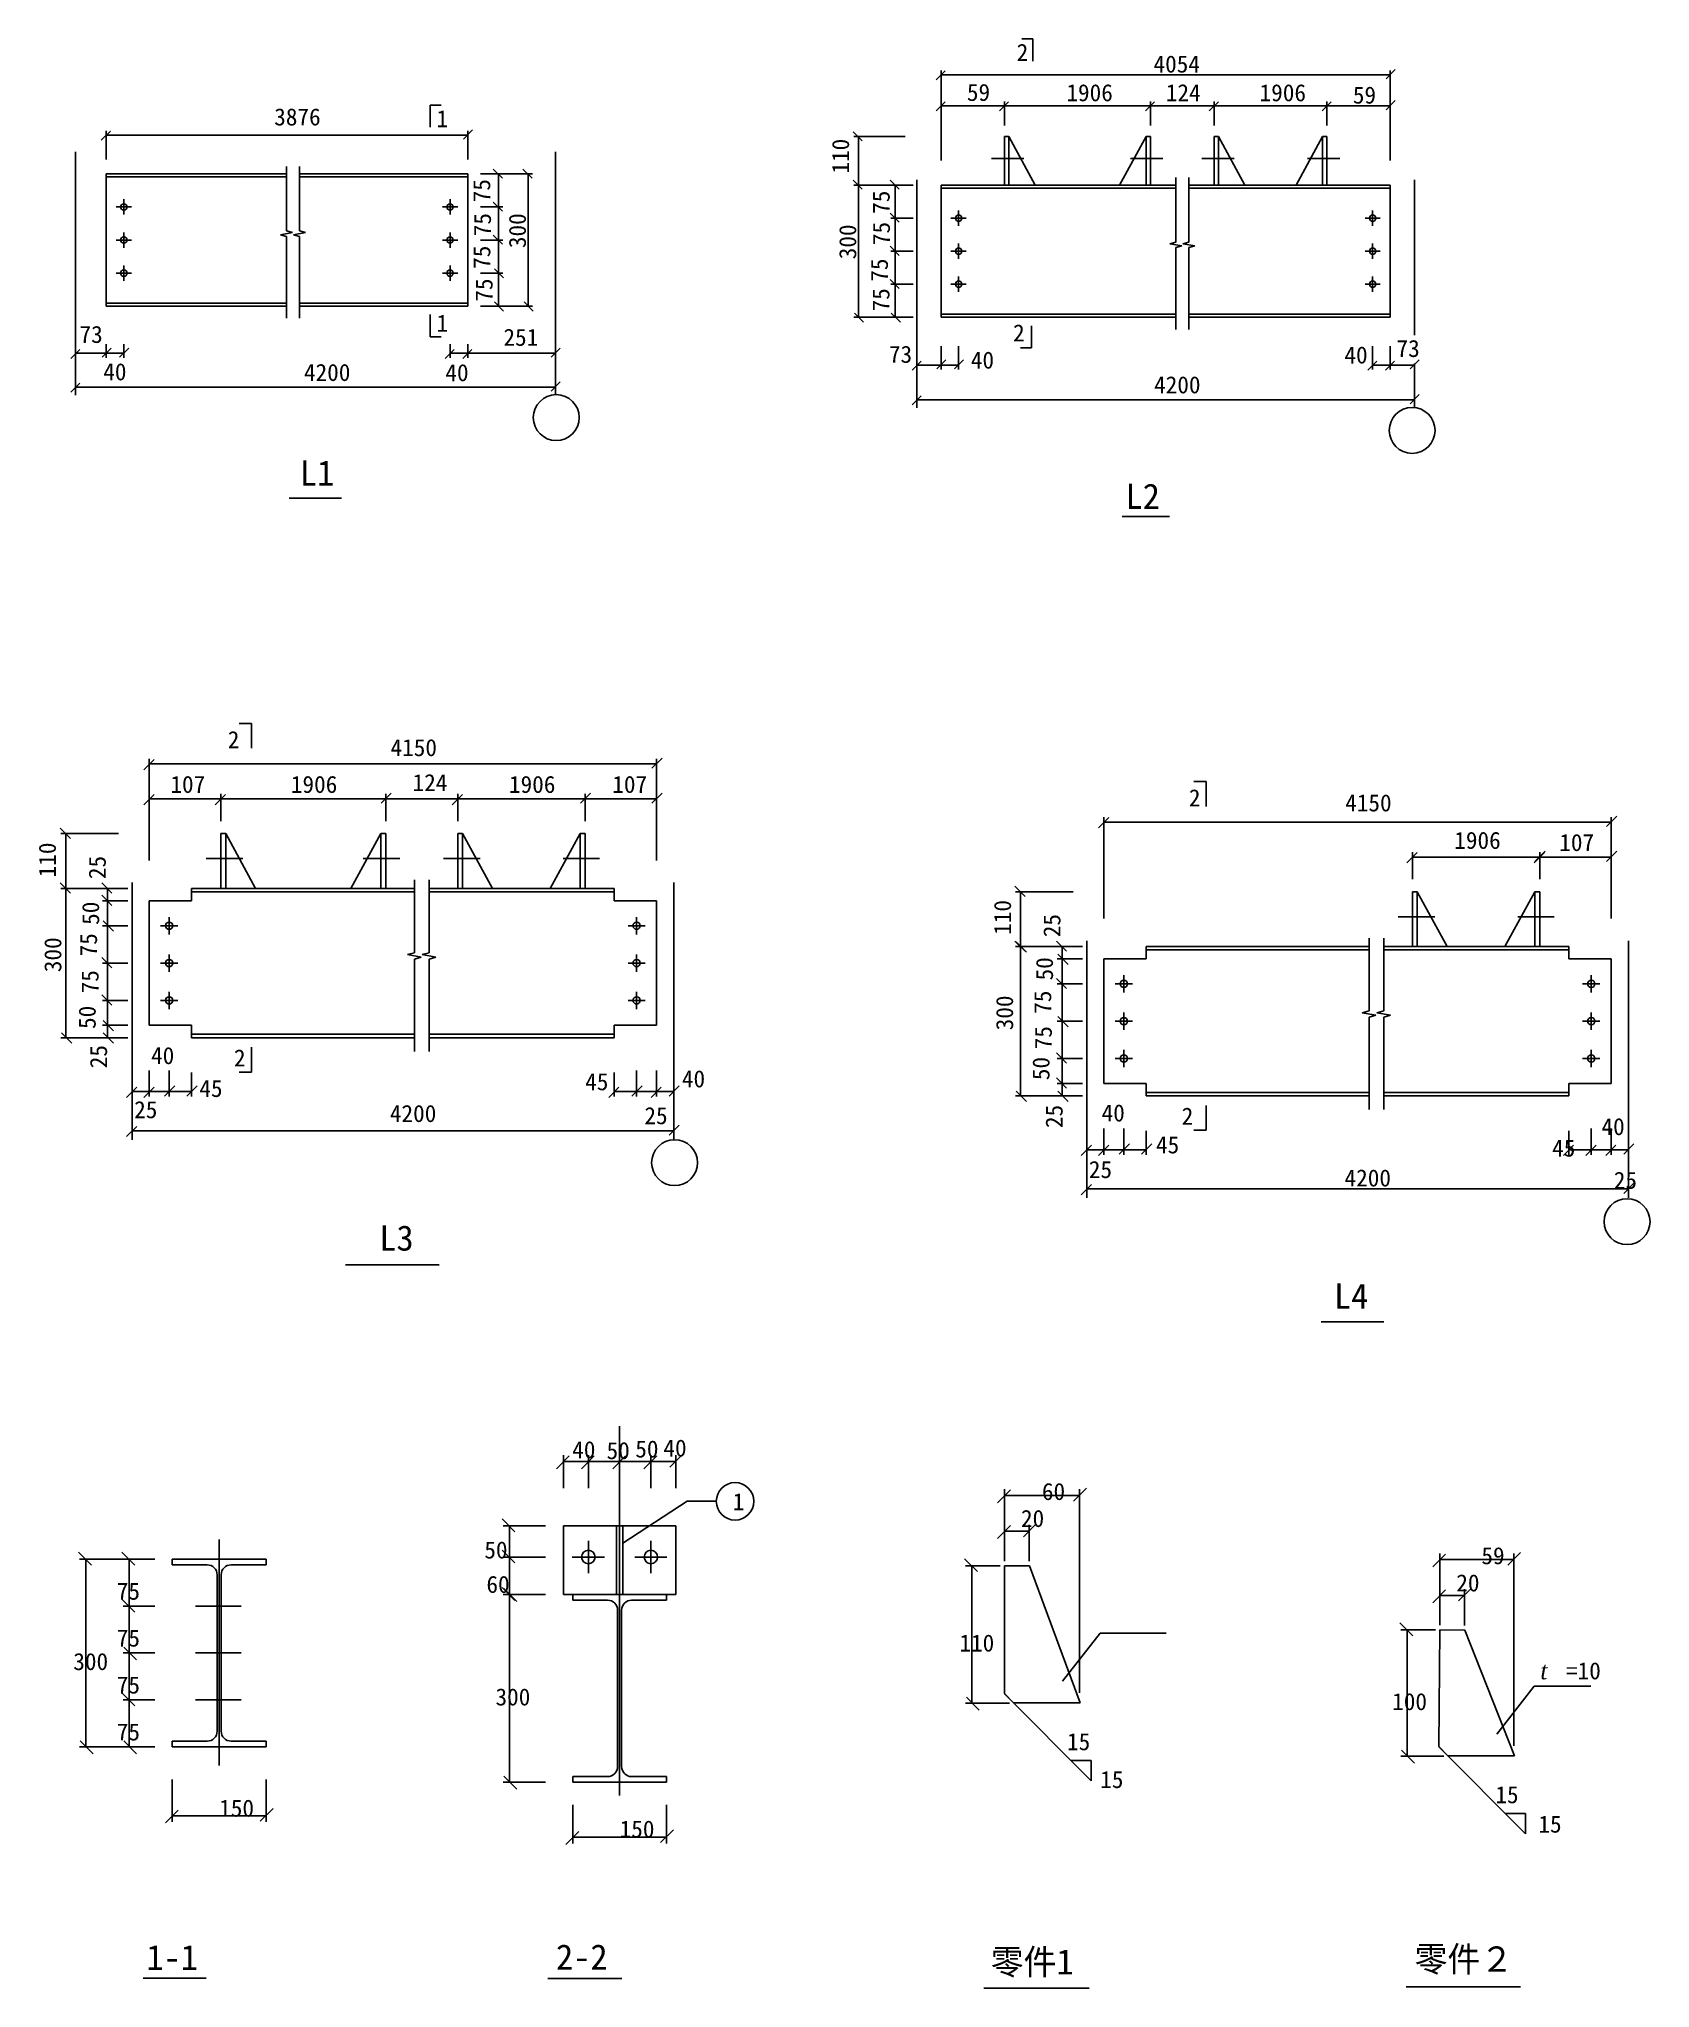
# Model space of a CAD drawing. Header units: metres. Extents: x 984 to 6079, y 416 to 6580.
import ezdxf

# ---------------------------------------------------------------- set-up
doc = ezdxf.new("R2010")
doc.units = ezdxf.units.M
for name, color, linetype in [('A-2', 2, 'Continuous'), ('PUB_DIM', 3, 'Continuous'), ('中心线', 20, 'Continuous'), ('加强板', 3, 'Continuous'), ('尺寸', 42, 'Continuous'), ('引线', 9, 'Continuous'), ('文字', 3, 'Continuous'), ('标题', 4, 'Continuous'), ('砼柱', 3, 'Continuous'), ('螺栓', 11, 'Continuous'), ('钢柱', 4, 'Continuous')]:
    doc.layers.add(name, color=color, linetype=linetype)

# ---------------------------------------------------------------- blocks, each defined once
blk = doc.blocks.new('_ARCHTICK')
at = {"color": 0, "linetype": 'ByBlock'}
blk.add_lwpolyline([(-0.95, -0.89), (1.11, 1.17)], dxfattribs=at)

msp = doc.modelspace()

# ---------------------------------------------------------------- linework, layer by layer
for centre in [(2619.91, 5382.29), (5327.08, 5341.83), (2994.15, 3026.15), (6006.84, 2839.69)]:
    msp.add_circle(centre, 72.6)
at = {"layer": 'A-2'}
for p, q in [((3971.83, 416.37), (4305.04, 416.37)), ((5308.27, 420), (5669.97, 420))]:
    msp.add_line(p, q, dxfattribs=at)
at = {"layer": '中心线'}
for p, q in [((1099.71, 5453.5), (1099.71, 6222.84)), ((2617.12, 5453.5), (2617.12, 6222.84)), ((3760.82, 5413.43), (3760.82, 6133.85)), ((5333.97, 5643.44), (5333.97, 6133.85)), ((5333.97, 5413.43), (5333.97, 5552.96)), ((1278.25, 3098.5), (1278.25, 3911.92)), ((2991.55, 3098.5), (2991.55, 3911.92)), ((4297.79, 2914.63), (4297.79, 3728.06)), ((6011.09, 2914.63), (6011.09, 3728.06)), ((2820.33, 2192.51), (2820.33, 1024.99)), ((1553.73, 1834.2), (1553.73, 1120.52))]:
    msp.add_line(p, q, dxfattribs=at)
at = {"layer": '加强板'}
for p, q in [((4037.33, 1751.91), (4116.42, 1751.12)), ((4037.33, 1347.77), (4037.33, 1751.91)), ((4116.42, 1751.12), (4276.77, 1317.86)), ((5410.98, 1180.15), (5414.2, 1548.84)), ((5414.2, 1548.84), (5493.29, 1548.05)), ((5493.29, 1548.05), (5650.42, 1150.25)), ((4066.35, 1317.86), (4037.33, 1347.77)), ((4276.77, 1317.86), (4066.35, 1317.86)), ((4276.77, 1317.86), (4276.77, 1317.86)), ((5440, 1150.25), (5410.98, 1180.15)), ((5650.42, 1150.25), (5440, 1150.25)), ((5650.42, 1150.25), (5650.42, 1150.25))]:
    msp.add_line(p, q, dxfattribs=at)
at = {"layer": '尺寸'}
for p, q in [((3836.92, 6195.72), (3836.92, 6480.3)), ((5257.87, 6195.72), (5257.87, 6480.3)), ((5257.87, 6466.37), (3836.92, 6466.37)), ((3836.92, 6305.97), (3836.92, 6382.16)), ((4037.17, 6368.23), (3836.92, 6368.23)), ((4037.17, 6305.97), (4037.17, 6382.16)), ((4037.17, 6305.97), (4037.17, 6382.16)), ((4499.23, 6368.23), (4037.17, 6368.23)), ((4499.23, 6305.97), (4499.23, 6382.16)), ((4499.23, 6305.97), (4499.23, 6382.16)), ((4499.23, 6368.23), (4700.79, 6368.23)), ((4700.79, 6305.97), (4700.79, 6382.16)), ((4700.79, 6305.97), (4700.79, 6382.16)), ((4700.79, 6368.23), (5057.62, 6368.23)), ((5057.62, 6305.97), (5057.62, 6382.16)), ((5057.62, 6305.97), (5057.62, 6382.16)), ((5057.62, 6368.23), (5257.87, 6368.23)), ((5257.87, 6305.97), (5257.87, 6382.16)), ((1196.36, 6197.99), (1196.36, 6289.55)), ((2339.7, 6197.99), (2339.7, 6289.55)), ((1196.36, 6275.62), (2339.7, 6275.62)), ((3723.18, 6270.86), (3561.62, 6270.86)), ((3575.56, 6117.57), (3575.56, 6270.86)), ((2380.17, 6152.82), (2451.05, 6152.82)), ((2380.17, 6152.82), (2544.79, 6152.82)), ((2437.12, 6152.82), (2437.12, 6048.3)), ((2530.86, 6152.82), (2530.86, 5734.76)), ((3748.98, 6117.57), (3561.62, 6117.57)), ((3748.98, 6117.57), (3561.62, 6117.57)), ((3575.56, 6117.57), (3575.56, 5699.51)), ((3748.98, 6117.57), (3678.1, 6117.57)), ((3692.04, 6117.57), (3692.04, 6013.05)), ((2380.17, 6048.3), (2451.05, 6048.3)), ((2380.17, 6048.3), (2451.05, 6048.3)), ((2437.12, 6048.3), (2437.12, 5943.79)), ((3748.98, 6013.05), (3678.1, 6013.05)), ((3748.98, 6013.05), (3678.1, 6013.05)), ((3692.04, 6013.05), (3692.04, 5908.54)), ((2380.17, 5943.79), (2451.05, 5943.79)), ((2380.17, 5943.79), (2451.05, 5943.79)), ((2437.12, 5839.27), (2437.12, 5943.79)), ((3748.98, 5908.54), (3678.1, 5908.54)), ((3748.98, 5908.54), (3678.1, 5908.54)), ((3692.04, 5804.02), (3692.04, 5908.54)), ((2380.17, 5839.27), (2451.05, 5839.27)), ((2380.17, 5839.27), (2451.05, 5839.27)), ((2437.12, 5734.76), (2437.12, 5839.27)), ((3748.98, 5804.02), (3678.1, 5804.02)), ((3748.98, 5804.02), (3678.1, 5804.02)), ((3692.04, 5699.51), (3692.04, 5804.02)), ((1099.71, 5764.47), (1099.71, 5464.77)), ((2380.17, 5734.76), (2451.05, 5734.76)), ((2380.17, 5734.76), (2544.79, 5734.76)), ((2617.12, 5764.47), (2617.12, 5464.77)), ((3748.98, 5699.51), (3561.62, 5699.51)), ((3748.98, 5699.51), (3678.1, 5699.51)), ((3760.82, 5675.48), (3760.82, 5424.7)), ((1099.71, 5614.2), (1099.71, 5571.66)), ((1196.36, 5614.2), (1196.36, 5571.66)), ((1196.36, 5614.2), (1196.36, 5571.66)), ((1252.1, 5614.2), (1252.1, 5571.66)), ((2283.96, 5614.2), (2283.96, 5571.66)), ((2339.7, 5614.2), (2339.7, 5571.66)), ((2339.7, 5614.2), (2339.7, 5571.66)), ((2617.12, 5614.2), (2617.12, 5571.66)), ((1196.36, 5585.6), (1099.71, 5585.6)), ((1196.36, 5585.6), (1252.1, 5585.6)), ((2339.7, 5585.6), (2283.96, 5585.6)), ((2339.7, 5585.6), (2617.12, 5585.6)), ((3760.82, 5608.03), (3760.82, 5534.59)), ((3836.92, 5548.53), (3760.82, 5548.53)), ((3836.92, 5608.03), (3836.92, 5534.59)), ((3836.92, 5608.03), (3836.92, 5534.59)), ((3892.66, 5548.53), (3836.92, 5548.53)), ((3892.66, 5608.03), (3892.66, 5534.59)), ((5202.13, 5608.03), (5202.13, 5534.59)), ((5202.13, 5548.53), (5257.87, 5548.53)), ((5257.87, 5608.03), (5257.87, 5534.59)), ((5257.87, 5608.03), (5257.87, 5534.59)), ((5257.87, 5548.53), (5333.97, 5548.53)), ((1099.71, 5478.71), (2617.12, 5478.71)), ((5333.97, 5438.63), (3760.82, 5438.63)), ((1332.71, 3981.78), (1332.71, 4303.1)), ((2937.1, 4287.37), (1332.71, 4287.37)), ((2937.1, 3981.78), (2937.1, 4303.1)), ((1332.71, 4106.27), (1332.71, 4192.3)), ((1558.82, 4106.27), (1558.82, 4192.3)), ((1558.82, 4106.27), (1558.82, 4192.3)), ((2080.52, 4106.27), (2080.52, 4192.3)), ((2080.52, 4106.27), (2080.52, 4192.3)), ((2308.1, 4106.27), (2308.1, 4192.3)), ((2308.1, 4106.27), (2308.1, 4192.3)), ((2710.99, 4106.27), (2710.99, 4192.3)), ((2710.99, 4106.27), (2710.99, 4192.3)), ((2937.1, 4106.27), (2937.1, 4192.3)), ((1558.82, 4176.56), (1332.71, 4176.56)), ((2080.52, 4176.56), (1558.82, 4176.56)), ((2080.52, 4176.56), (2308.1, 4176.56)), ((2308.1, 4176.56), (2710.99, 4176.56)), ((2710.99, 4176.56), (2937.1, 4176.56)), ((4352.24, 3797.92), (4352.24, 4119.24)), ((5956.63, 4103.5), (4352.24, 4103.5)), ((5956.63, 3797.92), (5956.63, 4119.24)), ((1235.75, 4066.62), (1053.34, 4066.62)), ((1069.08, 3893.54), (1069.08, 4066.62)), ((5327.64, 3922.4), (5327.64, 4008.43)), ((5730.53, 3922.4), (5730.53, 4008.43)), ((5730.53, 3922.4), (5730.53, 4008.43)), ((5956.63, 3922.4), (5956.63, 4008.43)), ((5327.64, 3992.7), (5730.53, 3992.7)), ((5730.53, 3992.7), (5956.63, 3992.7)), ((1264.89, 3893.54), (1053.34, 3893.54)), ((1264.89, 3893.54), (1053.34, 3893.54)), ((1069.08, 3893.54), (1069.08, 3421.51)), ((1264.89, 3893.54), (1184.85, 3893.54)), ((1200.59, 3854.21), (1200.59, 3893.54)), ((1264.89, 3854.21), (1184.85, 3854.21)), ((1264.89, 3854.21), (1184.85, 3854.21)), ((1200.59, 3854.21), (1200.59, 3775.53)), ((4255.29, 3882.76), (4072.88, 3882.76)), ((4088.61, 3709.68), (4088.61, 3882.76)), ((1264.89, 3775.53), (1184.85, 3775.53)), ((1264.89, 3775.53), (1184.85, 3775.53)), ((1200.59, 3775.53), (1200.59, 3657.53)), ((4284.42, 3709.68), (4072.88, 3709.68)), ((4284.42, 3709.68), (4072.88, 3709.68)), ((4088.61, 3709.68), (4088.61, 3237.65)), ((4284.42, 3709.68), (4204.39, 3709.68)), ((4220.12, 3670.34), (4220.12, 3709.68)), ((1264.89, 3657.53), (1184.85, 3657.53)), ((1264.89, 3657.53), (1184.85, 3657.53)), ((1200.59, 3539.52), (1200.59, 3657.53)), ((4284.42, 3670.34), (4204.39, 3670.34)), ((4284.42, 3670.34), (4204.39, 3670.34)), ((4220.12, 3670.34), (4220.12, 3591.67)), ((4284.42, 3591.67), (4204.39, 3591.67)), ((4284.42, 3591.67), (4204.39, 3591.67)), ((4220.12, 3591.67), (4220.12, 3473.66)), ((1264.89, 3539.52), (1184.85, 3539.52)), ((1264.89, 3539.52), (1184.85, 3539.52)), ((1200.59, 3460.85), (1200.59, 3539.52)), ((1264.89, 3460.85), (1184.85, 3460.85)), ((1264.89, 3460.85), (1184.85, 3460.85)), ((1200.59, 3460.85), (1200.59, 3421.51)), ((4284.42, 3473.66), (4204.39, 3473.66)), ((4284.42, 3473.66), (4204.39, 3473.66)), ((4220.12, 3355.65), (4220.12, 3473.66)), ((1264.89, 3421.51), (1053.34, 3421.51)), ((1264.89, 3421.51), (1184.85, 3421.51)), ((1278.25, 3394.38), (1278.25, 3111.23)), ((2991.55, 3394.38), (2991.55, 3111.23)), ((4284.42, 3355.65), (4204.39, 3355.65)), ((4284.42, 3355.65), (4204.39, 3355.65)), ((4220.12, 3276.98), (4220.12, 3355.65)), ((1278.25, 3318.22), (1278.25, 3235.31)), ((1332.71, 3318.22), (1332.71, 3235.31)), ((1332.71, 3318.22), (1332.71, 3235.31)), ((1395.64, 3318.22), (1395.64, 3235.31)), ((1395.64, 3318.22), (1395.64, 3235.31)), ((1466.45, 3310.99), (1466.45, 3235.31)), ((2803.36, 3310.99), (2803.36, 3235.31)), ((2874.16, 3318.22), (2874.16, 3235.31)), ((2874.16, 3318.22), (2874.16, 3235.31)), ((2937.1, 3318.22), (2937.1, 3235.31)), ((2937.1, 3318.22), (2937.1, 3235.31)), ((2991.55, 3318.22), (2991.55, 3235.31)), ((4284.42, 3276.98), (4204.39, 3276.98)), ((4284.42, 3276.98), (4204.39, 3276.98)), ((4220.12, 3276.98), (4220.12, 3237.65)), ((1332.71, 3251.04), (1278.25, 3251.04)), ((1395.64, 3251.04), (1332.71, 3251.04)), ((1395.64, 3251.04), (1466.45, 3251.04)), ((2874.16, 3251.04), (2803.36, 3251.04)), ((2874.16, 3251.04), (2937.1, 3251.04)), ((2937.1, 3251.04), (2991.55, 3251.04)), ((4284.42, 3237.65), (4072.88, 3237.65)), ((4284.42, 3237.65), (4204.39, 3237.65)), ((4297.79, 3210.52), (4297.79, 2927.36)), ((6011.09, 3210.52), (6011.09, 2927.36)), ((2991.55, 3126.96), (1278.25, 3126.96)), ((4297.79, 3134.36), (4297.79, 3051.44)), ((4352.24, 3134.36), (4352.24, 3051.44)), ((4352.24, 3134.36), (4352.24, 3051.44)), ((4415.18, 3134.36), (4415.18, 3051.44)), ((4485.98, 3127.13), (4485.98, 3051.44)), ((5822.89, 3127.13), (5822.89, 3051.44)), ((5893.7, 3134.36), (5893.7, 3051.44)), ((5893.7, 3134.36), (5893.7, 3051.44)), ((5956.63, 3134.36), (5956.63, 3051.44)), ((5956.63, 3134.36), (5956.63, 3051.44)), ((6011.09, 3134.36), (6011.09, 3051.44)), ((4352.24, 3067.18), (4297.79, 3067.18)), ((4415.18, 3067.18), (4352.24, 3067.18)), ((4415.18, 3067.18), (4485.98, 3067.18)), ((5893.7, 3067.18), (5822.89, 3067.18)), ((5893.7, 3067.18), (5956.63, 3067.18)), ((5956.63, 3067.18), (6011.09, 3067.18)), ((6011.09, 2943.1), (4297.79, 2943.1)), ((2642.34, 1996.69), (2642.34, 2101.18)), ((2721.45, 1996.69), (2721.45, 2101.18)), ((2721.45, 1996.69), (2721.45, 2101.18)), ((2820.33, 1996.69), (2820.33, 2101.18)), ((2820.33, 1996.69), (2820.33, 2101.18)), ((2919.21, 1996.69), (2919.21, 2101.18)), ((2919.21, 1996.69), (2919.21, 2101.18)), ((2998.31, 1996.69), (2998.31, 2101.18)), ((2721.45, 2081.4), (2642.34, 2081.4)), ((2820.33, 2081.4), (2721.45, 2081.4)), ((2820.33, 2081.4), (2919.21, 2081.4)), ((2919.21, 2081.4), (2998.31, 2081.4)), ((4037.33, 1766.62), (4037.33, 1993.75)), ((4037.33, 1973.98), (4274.64, 1973.98)), ((4274.64, 1349.39), (4274.64, 1993.75)), ((2585.66, 1878.06), (2452, 1878.06)), ((2471.78, 1779.18), (2471.78, 1878.06)), ((4037.33, 1766.62), (4037.33, 1880.89)), ((4037.33, 1861.11), (4116.06, 1861.11)), ((4116.06, 1765.83), (4116.06, 1880.89)), ((5414.2, 1563.55), (5414.2, 1790.69)), ((5648.29, 1181.77), (5648.29, 1790.69)), ((1326.97, 1772.4), (1112.05, 1772.4)), ((1131.83, 1772.4), (1131.83, 1179.11)), ((1350.18, 1772.4), (1249.59, 1772.4)), ((1269.37, 1772.4), (1269.37, 1624.08)), ((2585.66, 1779.18), (2452, 1779.18)), ((2585.66, 1779.18), (2452, 1779.18)), ((2471.78, 1660.52), (2471.78, 1779.18)), ((4024.11, 1751.91), (3914.83, 1751.91)), ((3934.61, 1751.91), (3934.61, 1316.84)), ((5414.2, 1770.91), (5648.29, 1770.91)), ((5414.2, 1563.55), (5414.2, 1677.82)), ((5492.94, 1562.76), (5492.94, 1677.82)), ((1350.18, 1624.08), (1249.59, 1624.08)), ((1350.18, 1624.08), (1249.59, 1624.08)), ((1269.37, 1624.08), (1269.37, 1475.76)), ((2585.66, 1660.52), (2452, 1660.52)), ((2585.66, 1660.52), (2452, 1660.52)), ((2471.78, 1067.23), (2471.78, 1660.52)), ((5414.2, 1658.05), (5492.94, 1658.05)), ((5400.98, 1548.84), (5291.71, 1548.84)), ((5311.48, 1548.84), (5311.48, 1149.22)), ((1350.18, 1475.76), (1249.59, 1475.76)), ((1350.18, 1475.76), (1249.59, 1475.76)), ((1269.37, 1327.44), (1269.37, 1475.76)), ((1350.18, 1327.44), (1249.59, 1327.44)), ((1350.18, 1327.44), (1249.59, 1327.44)), ((1269.37, 1179.11), (1269.37, 1327.44)), ((4053.77, 1316.84), (3914.83, 1316.84)), ((1326.97, 1179.11), (1112.05, 1179.11)), ((1350.18, 1179.11), (1249.59, 1179.11)), ((5427.42, 1149.22), (5291.71, 1149.22)), ((1405.4, 1075.87), (1405.4, 941.58)), ((1702.05, 1075.87), (1702.05, 941.58)), ((2585.66, 1067.23), (2452, 1067.23)), ((2672.01, 995.23), (2672.01, 873.88)), ((2968.65, 995.23), (2968.65, 873.88)), ((1702.05, 961.36), (1405.4, 961.36)), ((2672.01, 893.66), (2968.65, 893.66))]:
    msp.add_line(p, q, dxfattribs=at)
at = {"layer": '引线'}
for p, q in [((1766.18, 6176.57), (1766.18, 5972.67)), ((1807.3, 6176.57), (1807.3, 5972.67)), ((4579.72, 6141.32), (4579.72, 5937.41)), ((4620.84, 6141.32), (4620.84, 5937.41)), ((1785.57, 5967.41), (1747.29, 5960.36)), ((1747.29, 5960.36), (1766.18, 5955.05)), ((1766.18, 5972.67), (1785.57, 5967.41)), ((1766.18, 5955.05), (1766.18, 5696.2)), ((1826.69, 5967.41), (1788.41, 5960.36)), ((1788.41, 5960.36), (1807.3, 5955.05)), ((1807.3, 5972.67), (1826.69, 5967.41)), ((1807.3, 5955.05), (1807.3, 5696.2)), ((4579.72, 5937.41), (4560.33, 5932.16)), ((4560.33, 5932.16), (4598.61, 5925.1)), ((4598.61, 5925.1), (4579.72, 5919.79)), ((4579.72, 5919.79), (4579.72, 5660.95)), ((4620.84, 5937.41), (4601.45, 5932.16)), ((4601.45, 5932.16), (4639.73, 5925.1)), ((4639.73, 5925.1), (4620.84, 5919.79)), ((4620.84, 5919.79), (4620.84, 5660.95)), ((2171.4, 3920.36), (2171.4, 3690.13)), ((2217.83, 3920.36), (2217.83, 3690.13)), ((5190.93, 3736.5), (5190.93, 3506.27)), ((5237.36, 3736.5), (5237.36, 3506.27)), ((2171.4, 3690.13), (2149.51, 3684.2)), ((2149.51, 3684.2), (2192.72, 3676.23)), ((2192.72, 3676.23), (2171.4, 3670.24)), ((2171.4, 3670.24), (2171.4, 3377.98)), ((2217.83, 3690.13), (2195.94, 3684.2)), ((2195.94, 3684.2), (2239.15, 3676.23)), ((2239.15, 3676.23), (2217.83, 3670.24)), ((2217.83, 3670.24), (2217.83, 3377.98)), ((5190.93, 3506.27), (5169.04, 3500.33)), ((5169.04, 3500.33), (5212.26, 3492.37)), ((5212.26, 3492.37), (5190.93, 3486.37)), ((5190.93, 3486.37), (5190.93, 3194.11)), ((5237.36, 3506.27), (5215.47, 3500.33)), ((5215.47, 3500.33), (5258.69, 3492.37)), ((5258.69, 3492.37), (5237.36, 3486.37)), ((5237.36, 3486.37), (5237.36, 3194.11)), ((2830.18, 1822.99), (3033.75, 1955.42)), ((3033.75, 1955.42), (3126.09, 1955.42)), ((4221.53, 1386.19), (4339.82, 1538.39)), ((4339.82, 1538.39), (4549.47, 1538.39)), ((5595.18, 1218.57), (5713.47, 1370.77)), ((5713.47, 1370.77), (5892.43, 1370.77)), ((4037.33, 1346.5), (4312.12, 1071.71)), ((5410.98, 1178.88), (5685.77, 904.09)), ((4312.26, 1136.16), (4247.66, 1136.16)), ((4312.26, 1136.16), (4312.26, 1071.57)), ((5685.91, 968.55), (5621.31, 968.55)), ((5685.91, 968.55), (5685.91, 903.95))]:
    msp.add_line(p, q, dxfattribs=at)
msp.add_circle((3185.42, 1955.42), 59.33, dxfattribs=at)
at = {"layer": '标题'}
for p, q in [((4092.47, 6579.53), (4127.31, 6579.53)), ((4127.31, 6579.53), (4127.31, 6509.86)), ((2221.05, 6369.87), (2221.05, 6300.2)), ((2255.89, 6369.87), (2221.05, 6369.87)), ((2221.05, 5638.12), (2221.05, 5707.8)), ((4123.31, 5602.87), (4123.31, 5672.55)), ((2255.89, 5638.12), (2221.05, 5638.12)), ((4088.47, 5602.87), (4123.31, 5602.87)), ((1940.97, 5127.27), (1775.07, 5127.27)), ((4559.59, 5069.88), (4409.68, 5069.88)), ((1616.73, 4415.14), (1656.07, 4415.14)), ((1656.07, 4415.14), (1656.07, 4336.47)), ((4636.27, 4231.28), (4675.61, 4231.28)), ((4675.61, 4231.28), (4675.61, 4152.61)), ((1656.07, 3312.4), (1656.07, 3391.07)), ((1616.73, 3312.4), (1656.07, 3312.4)), ((4675.61, 3128.53), (4675.61, 3207.21)), ((4636.27, 3128.53), (4675.61, 3128.53)), ((2249.21, 2703.01), (1953.09, 2703.01)), ((5237.19, 2523.03), (5039.02, 2523.03)), ((1513.08, 447.44), (1312.95, 447.44)), ((2827.12, 446.32), (2593.08, 446.32))]:
    msp.add_line(p, q, dxfattribs=at)
at = {"layer": '砼柱'}
for p, q in [((4037.17, 6117.57), (4037.17, 6270.86)), ((4037.17, 6270.86), (4051.11, 6270.86)), ((4051.11, 6270.86), (4051.11, 6117.57)), ((4134.72, 6117.57), (4051.11, 6270.86)), ((4401.68, 6117.57), (4485.29, 6270.86)), ((4485.29, 6270.86), (4485.29, 6117.57)), ((4499.23, 6270.86), (4485.29, 6270.86)), ((4499.23, 6117.57), (4499.23, 6270.86)), ((4700.79, 6117.57), (4700.79, 6270.86)), ((4700.79, 6270.86), (4714.73, 6270.86)), ((4714.73, 6270.86), (4714.73, 6117.57)), ((4798.34, 6117.57), (4714.73, 6270.86)), ((4960.07, 6117.57), (5043.68, 6270.86)), ((5043.68, 6270.86), (5043.68, 6117.57)), ((5057.62, 6270.86), (5043.68, 6270.86)), ((5057.62, 6117.57), (5057.62, 6270.86)), ((4051.11, 6117.57), (4037.17, 6117.57)), ((4485.29, 6117.57), (4499.23, 6117.57)), ((4714.73, 6117.57), (4700.79, 6117.57)), ((5043.68, 6117.57), (5057.62, 6117.57)), ((1558.82, 3893.54), (1558.82, 4066.62)), ((1558.82, 4066.62), (1574.55, 4066.62)), ((1574.55, 4066.62), (1574.55, 3893.54)), ((1668.96, 3893.54), (1574.55, 4066.62)), ((1970.37, 3893.54), (2064.78, 4066.62)), ((2064.78, 4066.62), (2064.78, 3893.54)), ((2080.52, 4066.62), (2064.78, 4066.62)), ((2080.52, 3893.54), (2080.52, 4066.62)), ((2308.1, 3893.54), (2308.1, 4066.62)), ((2308.1, 4066.62), (2323.84, 4066.62)), ((2323.84, 4066.62), (2323.84, 3893.54)), ((2418.24, 3893.54), (2323.84, 4066.62)), ((2600.85, 3893.54), (2695.26, 4066.62)), ((2695.26, 4066.62), (2695.26, 3893.54)), ((2710.99, 4066.62), (2695.26, 4066.62)), ((2710.99, 3893.54), (2710.99, 4066.62)), ((1574.55, 3893.54), (1558.82, 3893.54)), ((2064.78, 3893.54), (2080.52, 3893.54)), ((2323.84, 3893.54), (2308.1, 3893.54)), ((2695.26, 3893.54), (2710.99, 3893.54)), ((5327.64, 3709.68), (5327.64, 3882.76)), ((5327.64, 3882.76), (5343.37, 3882.76)), ((5343.37, 3882.76), (5343.37, 3709.68)), ((5437.78, 3709.68), (5343.37, 3882.76)), ((5620.38, 3709.68), (5714.79, 3882.76)), ((5714.79, 3882.76), (5714.79, 3709.68)), ((5730.53, 3882.76), (5714.79, 3882.76)), ((5730.53, 3709.68), (5730.53, 3882.76)), ((5343.37, 3709.68), (5327.64, 3709.68)), ((5714.79, 3709.68), (5730.53, 3709.68)), ((2998.31, 1878.06), (2642.34, 1878.06)), ((2642.34, 1878.06), (2642.34, 1660.52)), ((2810.4, 1660.52), (2810.4, 1878.06)), ((2810.4, 1878.06), (2830.18, 1878.06)), ((2830.18, 1878.06), (2830.18, 1660.52)), ((2998.31, 1660.52), (2998.31, 1878.06)), ((2642.34, 1660.52), (2998.31, 1660.52)), ((2830.18, 1660.52), (2810.4, 1660.52))]:
    msp.add_line(p, q, dxfattribs=at)
at = {"layer": '螺栓'}
for p, q in [((3996.54, 6201.18), (4098.89, 6201.18)), ((4086.37, 6201.18), (4006.36, 6201.18)), ((4538.59, 6201.18), (4436.24, 6201.18)), ((4448.76, 6201.18), (4528.77, 6201.18)), ((4661.43, 6201.18), (4763.78, 6201.18)), ((4751.25, 6201.18), (4671.24, 6201.18)), ((5098.25, 6201.18), (4995.9, 6201.18)), ((5008.42, 6201.18), (5088.43, 6201.18)), ((1276.32, 6048.3), (1227.88, 6048.3)), ((1252.1, 6072.53), (1252.1, 6024.08)), ((2259.74, 6048.3), (2308.18, 6048.3)), ((2283.96, 6072.53), (2283.96, 6024.08)), ((3916.88, 6013.05), (3868.44, 6013.05)), ((3892.66, 6037.28), (3892.66, 5988.83)), ((5177.91, 6013.05), (5226.35, 6013.05)), ((5202.13, 6037.28), (5202.13, 5988.83)), ((1276.32, 5943.79), (1227.88, 5943.79)), ((1252.1, 5968.01), (1252.1, 5919.57)), ((2259.74, 5943.79), (2308.18, 5943.79)), ((2283.96, 5968.01), (2283.96, 5919.57)), ((3892.66, 5932.76), (3892.66, 5884.32)), ((5202.13, 5932.76), (5202.13, 5884.32)), ((1252.1, 5863.49), (1252.1, 5815.05)), ((2283.96, 5863.49), (2283.96, 5815.05)), ((3916.88, 5908.54), (3868.44, 5908.54)), ((5177.91, 5908.54), (5226.35, 5908.54)), ((1276.32, 5839.27), (1227.88, 5839.27)), ((2259.74, 5839.27), (2308.18, 5839.27)), ((3916.88, 5804.02), (3868.44, 5804.02)), ((3892.66, 5828.24), (3892.66, 5779.8)), ((5177.91, 5804.02), (5226.35, 5804.02)), ((5202.13, 5828.24), (5202.13, 5779.8)), ((1512.94, 3987.95), (1628.5, 3987.95)), ((1614.36, 3987.95), (1524.02, 3987.95)), ((2124.96, 3987.95), (2009.4, 3987.95)), ((2023.54, 3987.95), (2113.88, 3987.95)), ((2263.66, 3987.95), (2379.22, 3987.95)), ((2365.08, 3987.95), (2274.74, 3987.95)), ((2756.87, 3987.95), (2641.3, 3987.95)), ((2655.45, 3987.95), (2745.78, 3987.95)), ((1422.99, 3775.53), (1368.3, 3775.53)), ((1395.64, 3802.88), (1395.64, 3748.19)), ((2846.81, 3775.53), (2901.51, 3775.53)), ((2874.16, 3802.88), (2874.16, 3748.19)), ((5283.19, 3804.09), (5398.76, 3804.09)), ((5384.61, 3804.09), (5294.28, 3804.09)), ((5776.4, 3804.09), (5660.84, 3804.09)), ((5674.98, 3804.09), (5765.32, 3804.09)), ((1422.99, 3657.53), (1368.3, 3657.53)), ((1395.64, 3684.87), (1395.64, 3630.18)), ((2846.81, 3657.53), (2901.51, 3657.53)), ((2874.16, 3684.87), (2874.16, 3630.18)), ((4442.53, 3591.67), (4387.83, 3591.67)), ((4415.18, 3619.02), (4415.18, 3564.32)), ((5866.35, 3591.67), (5921.05, 3591.67)), ((5893.7, 3619.02), (5893.7, 3564.32)), ((1422.99, 3539.52), (1368.3, 3539.52)), ((1395.64, 3566.87), (1395.64, 3512.17)), ((2846.81, 3539.52), (2901.51, 3539.52)), ((2874.16, 3566.87), (2874.16, 3512.17)), ((4442.53, 3473.66), (4387.83, 3473.66)), ((4415.18, 3501.01), (4415.18, 3446.31)), ((5866.35, 3473.66), (5921.05, 3473.66)), ((5893.7, 3501.01), (5893.7, 3446.31)), ((4442.53, 3355.65), (4387.83, 3355.65)), ((4415.18, 3383), (4415.18, 3328.31)), ((5866.35, 3355.65), (5921.05, 3355.65)), ((5893.7, 3383), (5893.7, 3328.31)), ((2721.45, 1830.1), (2721.45, 1728.25)), ((2919.21, 1830.1), (2919.21, 1728.25)), ((2670.52, 1779.18), (2772.37, 1779.18)), ((2970.13, 1779.18), (2868.28, 1779.18)), ((1623.72, 1624.08), (1478.47, 1624.08)), ((1496.24, 1624.08), (1609.78, 1624.08)), ((1623.72, 1475.76), (1478.47, 1475.76)), ((1496.24, 1475.76), (1609.78, 1475.76)), ((1623.72, 1327.44), (1478.47, 1327.44)), ((1496.24, 1327.44), (1609.78, 1327.44))]:
    msp.add_line(p, q, dxfattribs=at)
for centre, radius in [((1252.1, 6048.3), 10.11), ((2283.96, 6048.3), 10.11), ((3892.66, 6013.05), 10.11), ((5202.13, 6013.05), 10.11), ((1252.1, 5943.79), 10.11), ((2283.96, 5943.79), 10.11), ((3892.66, 5908.54), 10.11), ((5202.13, 5908.54), 10.11), ((1252.1, 5839.27), 10.11), ((2283.96, 5839.27), 10.11), ((3892.66, 5804.02), 10.11), ((5202.13, 5804.02), 10.11), ((1395.64, 3775.53), 11.42), ((2874.16, 3775.53), 11.42), ((1395.64, 3657.53), 11.42), ((2874.16, 3657.53), 11.42), ((4415.18, 3591.67), 11.42), ((5893.7, 3591.67), 11.42), ((1395.64, 3539.52), 11.42), ((2874.16, 3539.52), 11.42), ((4415.18, 3473.66), 11.42), ((5893.7, 3473.66), 11.42), ((4415.18, 3355.65), 11.42), ((5893.7, 3355.65), 11.42), ((2721.45, 1779.18), 21.26), ((2919.21, 1779.18), 21.26)]:
    msp.add_circle(centre, radius, dxfattribs=at)
at = {"layer": '钢柱'}
for p, q in [((1196.36, 6152.82), (1766.18, 6152.82)), ((1196.36, 6143.41), (1196.36, 6152.82)), ((1766.18, 6143.41), (1196.36, 6143.41)), ((1196.36, 6143.41), (1196.36, 6117.98)), ((1196.36, 6117.98), (1196.36, 5769.6)), ((1196.36, 6117.98), (1196.36, 6117.98)), ((2339.7, 6152.82), (1807.3, 6152.82)), ((1807.3, 6143.41), (2339.7, 6143.41)), ((2339.7, 6143.41), (2339.7, 6152.82)), ((2339.7, 6143.41), (2339.7, 6117.98)), ((2339.7, 6117.98), (2339.7, 5769.6)), ((2339.7, 6117.98), (2339.7, 6117.98)), ((3836.92, 6117.57), (4579.72, 6117.57)), ((3836.92, 6117.57), (3836.92, 5699.51)), ((4579.72, 6108.16), (3836.92, 6108.16)), ((5257.87, 6117.57), (4620.84, 6117.57)), ((4620.84, 6108.16), (5257.87, 6108.16)), ((5257.87, 6117.57), (5257.87, 5699.51)), ((1196.36, 5769.6), (1196.36, 5744.16)), ((1196.36, 5769.6), (1196.36, 5769.6)), ((1196.36, 5744.16), (1766.18, 5744.16)), ((1196.36, 5734.76), (1196.36, 5744.16)), ((1196.36, 5744.16), (1766.18, 5744.16)), ((1766.18, 5734.76), (1196.36, 5734.76)), ((2339.7, 5744.16), (1807.3, 5744.16)), ((2339.7, 5744.16), (1807.3, 5744.16)), ((1807.3, 5734.76), (2339.7, 5734.76)), ((2339.7, 5769.6), (2339.7, 5744.16)), ((2339.7, 5769.6), (2339.7, 5769.6)), ((2339.7, 5734.76), (2339.7, 5744.16)), ((3836.92, 5708.91), (4579.72, 5708.91)), ((4579.72, 5699.51), (3836.92, 5699.51)), ((5257.87, 5708.91), (4620.84, 5708.91)), ((5257.87, 5708.91), (4620.84, 5708.91)), ((4620.84, 5699.51), (5257.87, 5699.51)), ((1466.45, 3893.54), (2171.4, 3893.54)), ((1466.45, 3893.54), (1466.45, 3854.21)), ((2171.4, 3882.92), (1466.45, 3882.92)), ((2803.36, 3893.54), (2217.83, 3893.54)), ((2217.83, 3882.92), (2803.36, 3882.92)), ((2803.36, 3893.54), (2803.36, 3854.21)), ((1332.71, 3854.21), (1332.71, 3460.85)), ((1466.45, 3854.21), (1332.71, 3854.21)), ((2803.36, 3854.21), (2937.1, 3854.21)), ((2937.1, 3854.21), (2937.1, 3460.85)), ((4485.98, 3709.68), (5190.93, 3709.68)), ((4485.98, 3709.68), (4485.98, 3670.34)), ((5190.93, 3699.06), (4485.98, 3699.06)), ((5822.89, 3709.68), (5237.36, 3709.68)), ((5237.36, 3699.06), (5822.89, 3699.06)), ((5822.89, 3709.68), (5822.89, 3670.34)), ((4485.98, 3670.34), (4352.24, 3670.34)), ((4352.24, 3670.34), (4352.24, 3276.98)), ((5822.89, 3670.34), (5956.63, 3670.34)), ((5956.63, 3670.34), (5956.63, 3276.98)), ((1466.45, 3460.85), (1332.71, 3460.85)), ((1466.45, 3460.85), (1466.45, 3421.51)), ((2803.36, 3460.85), (2937.1, 3460.85)), ((2803.36, 3460.85), (2803.36, 3421.51)), ((1466.45, 3432.13), (2171.4, 3432.13)), ((2171.4, 3421.51), (1466.45, 3421.51)), ((2803.36, 3432.13), (2217.83, 3432.13)), ((2803.36, 3432.13), (2217.83, 3432.13)), ((2217.83, 3421.51), (2803.36, 3421.51)), ((4485.98, 3276.98), (4352.24, 3276.98)), ((4485.98, 3276.98), (4485.98, 3237.65)), ((5822.89, 3276.98), (5822.89, 3237.65)), ((5822.89, 3276.98), (5956.63, 3276.98)), ((4485.98, 3248.27), (5190.93, 3248.27)), ((5190.93, 3237.65), (4485.98, 3237.65)), ((5822.89, 3248.27), (5237.36, 3248.27)), ((5822.89, 3248.27), (5237.36, 3248.27)), ((5237.36, 3237.65), (5822.89, 3237.65)), ((1405.4, 1772.4), (1702.05, 1772.4)), ((1405.4, 1754.6), (1405.4, 1772.4)), ((1515.66, 1754.6), (1405.4, 1754.6)), ((1702.05, 1754.6), (1591.79, 1754.6)), ((1702.05, 1772.4), (1702.05, 1754.6)), ((1547.3, 1228.55), (1547.3, 1722.96)), ((1560.15, 1722.96), (1560.15, 1228.55)), ((2672.01, 1660.52), (2968.65, 1660.52)), ((2672.01, 1642.72), (2672.01, 1660.52)), ((2782.26, 1642.72), (2672.01, 1642.72)), ((2813.9, 1116.68), (2813.9, 1611.08)), ((2826.75, 1611.08), (2826.75, 1116.68)), ((2968.65, 1642.72), (2858.4, 1642.72)), ((2968.65, 1660.52), (2968.65, 1642.72)), ((1405.4, 1196.91), (1515.66, 1196.91)), ((1405.4, 1179.11), (1405.4, 1196.91)), ((1702.05, 1179.11), (1405.4, 1179.11)), ((1591.79, 1196.91), (1702.05, 1196.91)), ((1702.05, 1196.91), (1702.05, 1179.11)), ((2672.01, 1085.03), (2782.26, 1085.03)), ((2672.01, 1067.23), (2672.01, 1085.03)), ((2968.65, 1067.23), (2672.01, 1067.23)), ((2858.4, 1085.03), (2968.65, 1085.03)), ((2968.65, 1085.03), (2968.65, 1067.23))]:
    msp.add_line(p, q, dxfattribs=at)
for centre, start, end in [((1515.66, 1722.96), 0, 90), ((1591.79, 1722.96), 90, 180), ((2782.26, 1611.08), 0, 90), ((2858.4, 1611.08), 90, 180), ((1515.66, 1228.55), 270, 0), ((1591.79, 1228.55), 180, 270), ((2782.26, 1116.68), 270, 0), ((2858.4, 1116.68), 180, 270)]:
    msp.add_arc(centre, 31.64, start, end, dxfattribs=at)

# ---------------------------------------------------------------- block references
at = {"layer": '尺寸'}
for p, xscale, yscale, zscale, rotation in [((3836.92, 6466.37), 13.94, 13.94, 13.94, 180), ((3836.92, 6368.23), 13.94, 13.94, 13.94, 180), ((4037.17, 6368.23), 13.94, 13.94, 13.94, 180), ((4499.23, 6368.23), 13.94, 13.94, 13.94, 180), ((4700.79, 6368.23), 13.94, 13.94, 13.94, 180), ((5057.62, 6368.23), 13.94, 13.94, 13.94, 180), ((1196.36, 6275.62), 13.94, 13.94, 13.94, 180), ((3575.56, 6270.86), 13.94, 13.94, 13.94, 90), ((2437.12, 6152.82), 13.94, 13.94, 13.94, 90), ((2530.86, 6152.82), 13.94, 13.94, 13.94, 90), ((3575.56, 6117.57), 13.94, 13.94, 13.94, 90), ((3692.04, 6117.57), 13.94, 13.94, 13.94, 90), ((2437.12, 6048.3), 13.94, 13.94, 13.94, 90), ((3692.04, 6013.05), 13.94, 13.94, 13.94, 90), ((2437.12, 5943.79), 13.94, 13.94, 13.94, 90), ((3692.04, 5908.54), 13.94, 13.94, 13.94, 90), ((2437.12, 5839.27), 13.94, 13.94, 13.94, 270), ((3692.04, 5804.02), 13.94, 13.94, 13.94, 90), ((2437.12, 5734.76), 13.94, 13.94, 13.94, 270), ((2530.86, 5734.76), 13.94, 13.94, 13.94, 270), ((3575.56, 5699.51), 13.94, 13.94, 13.94, 270), ((3692.04, 5699.51), 13.94, 13.94, 13.94, 270), ((1099.71, 5585.6), 13.94, 13.94, 13.94, 180), ((2283.96, 5585.6), 13.94, 13.94, 13.94, 180), ((2339.7, 5585.6), 13.94, 13.94, 13.94, 180), ((3760.82, 5548.53), 13.94, 13.94, 13.94, 180), ((5202.13, 5548.53), 13.94, 13.94, 13.94, 180), ((5257.87, 5548.53), 13.94, 13.94, 13.94, 180), ((1099.71, 5478.71), 13.94, 13.94, 13.94, 180), ((3760.82, 5438.63), 13.94, 13.94, 13.94, 180), ((1332.71, 4287.37), 15.73, 15.73, 15.73, 180), ((1332.71, 4176.56), 15.73, 15.73, 15.73, 180), ((1558.82, 4176.56), 15.73, 15.73, 15.73, 180), ((2308.1, 4176.56), 15.73, 15.73, 15.73, 180), ((1069.08, 4066.62), 15.73, 15.73, 15.73, 90), ((4352.24, 4103.5), 15.73, 15.73, 15.73, 180), ((5327.64, 3992.7), 15.73, 15.73, 15.73, 180), ((5730.53, 3992.7), 15.73, 15.73, 15.73, 180), ((1069.08, 3893.54), 15.73, 15.73, 15.73, 90), ((1200.59, 3893.54), 15.73, 15.73, 15.73, 90), ((4088.61, 3882.76), 15.73, 15.73, 15.73, 90), ((1200.59, 3854.21), 15.73, 15.73, 15.73, 90), ((1200.59, 3775.53), 15.73, 15.73, 15.73, 270), ((4088.61, 3709.68), 15.73, 15.73, 15.73, 90), ((4088.61, 3709.68), 15.73, 15.73, 15.73, 270), ((4220.12, 3709.68), 15.73, 15.73, 15.73, 90), ((1200.59, 3657.53), 15.73, 15.73, 15.73, 90), ((4220.12, 3670.34), 15.73, 15.73, 15.73, 270), ((4220.12, 3591.67), 15.73, 15.73, 15.73, 90), ((1200.59, 3539.52), 15.73, 15.73, 15.73, 90), ((1200.59, 3460.85), 15.73, 15.73, 15.73, 270), ((4220.12, 3473.66), 15.73, 15.73, 15.73, 270), ((1069.08, 3421.51), 15.73, 15.73, 15.73, 270), ((1200.59, 3421.51), 15.73, 15.73, 15.73, 270), ((4220.12, 3355.65), 15.73, 15.73, 15.73, 90), ((4220.12, 3276.98), 15.73, 15.73, 15.73, 90), ((1278.25, 3251.04), 15.73, 15.73, 15.73, 180), ((1332.71, 3251.04), 15.73, 15.73, 15.73, 180), ((2803.36, 3251.04), 15.73, 15.73, 15.73, 180), ((2937.1, 3251.04), 15.73, 15.73, 15.73, 180), ((4088.61, 3237.65), 15.73, 15.73, 15.73, 270), ((4220.12, 3237.65), 15.73, 15.73, 15.73, 270), ((1278.25, 3126.96), 15.73, 15.73, 15.73, 180), ((4297.79, 3067.18), 15.73, 15.73, 15.73, 180), ((4352.24, 3067.18), 15.73, 15.73, 15.73, 180), ((5822.89, 3067.18), 15.73, 15.73, 15.73, 180), ((5893.7, 3067.18), 15.73, 15.73, 15.73, 180), ((5956.63, 3067.18), 15.73, 15.73, 15.73, 180), ((4297.79, 2943.1), 15.73, 15.73, 15.73, 180), ((2642.34, 2081.4), 19.78, 19.78, 19.78, 180), ((2721.45, 2081.4), 19.78, 19.78, 19.78, 180), ((2820.33, 2081.4), 19.78, 19.78, 19.78, 180), ((2919.21, 2081.4), 19.78, 19.78, 19.78, 180), ((4037.33, 1973.98), 19.78, 19.78, 19.78, 180), ((2471.78, 1878.06), 19.78, 19.78, 19.78, 90), ((4037.33, 1861.11), 19.78, 19.78, 19.78, 180), ((1131.83, 1772.4), 19.78, 19.78, 19.78, 90), ((1269.37, 1772.4), 19.78, 19.78, 19.78, 90), ((2471.78, 1779.18), 19.78, 19.78, 19.78, 90), ((5414.2, 1770.91), 19.78, 19.78, 19.78, 180), ((3934.61, 1751.91), 19.78, 19.78, 19.78, 90), ((2471.78, 1660.52), 19.78, 19.78, 19.78, 90), ((2471.78, 1660.52), 19.78, 19.78, 19.78, 270), ((5414.2, 1658.05), 19.78, 19.78, 19.78, 180), ((1269.37, 1624.08), 19.78, 19.78, 19.78, 90), ((5311.48, 1548.84), 19.78, 19.78, 19.78, 90), ((1269.37, 1475.76), 19.78, 19.78, 19.78, 270), ((1269.37, 1327.44), 19.78, 19.78, 19.78, 90), ((3934.61, 1316.84), 19.78, 19.78, 19.78, 270), ((1131.83, 1179.11), 19.78, 19.78, 19.78, 270), ((1269.37, 1179.11), 19.78, 19.78, 19.78, 270), ((5311.48, 1149.22), 19.78, 19.78, 19.78, 270), ((2471.78, 1067.23), 19.78, 19.78, 19.78, 270), ((1405.4, 961.36), 19.78, 19.78, 19.78, 180), ((2672.01, 893.66), 19.78, 19.78, 19.78, 180)]:
    msp.add_blockref('_ARCHTICK', p, dxfattribs=dict(at, xscale=xscale, yscale=yscale, zscale=zscale, rotation=rotation))
for p, xscale, yscale, zscale in [((5257.87, 6466.37), 13.94, 13.94, 13.94), ((5257.87, 6368.23), 13.94, 13.94, 13.94), ((2339.7, 6275.62), 13.94, 13.94, 13.94), ((1196.36, 5585.6), 13.94, 13.94, 13.94), ((1252.1, 5585.6), 13.94, 13.94, 13.94), ((2617.12, 5585.6), 13.94, 13.94, 13.94), ((3836.92, 5548.53), 13.94, 13.94, 13.94), ((3892.66, 5548.53), 13.94, 13.94, 13.94), ((5333.97, 5548.53), 13.94, 13.94, 13.94), ((2617.12, 5478.71), 13.94, 13.94, 13.94), ((5333.97, 5438.63), 13.94, 13.94, 13.94), ((2937.1, 4287.37), 15.73, 15.73, 15.73), ((2080.52, 4176.56), 15.73, 15.73, 15.73), ((2710.99, 4176.56), 15.73, 15.73, 15.73), ((2937.1, 4176.56), 15.73, 15.73, 15.73), ((5956.63, 4103.5), 15.73, 15.73, 15.73), ((5730.53, 3992.7), 15.73, 15.73, 15.73), ((5956.63, 3992.7), 15.73, 15.73, 15.73), ((1395.64, 3251.04), 15.73, 15.73, 15.73), ((1466.45, 3251.04), 15.73, 15.73, 15.73), ((2874.16, 3251.04), 15.73, 15.73, 15.73), ((2991.55, 3251.04), 15.73, 15.73, 15.73), ((2991.55, 3126.96), 15.73, 15.73, 15.73), ((4415.18, 3067.18), 15.73, 15.73, 15.73), ((4485.98, 3067.18), 15.73, 15.73, 15.73), ((6011.09, 3067.18), 15.73, 15.73, 15.73), ((6011.09, 2943.1), 15.73, 15.73, 15.73), ((2998.31, 2081.4), 19.78, 19.78, 19.78), ((4274.64, 1973.98), 19.78, 19.78, 19.78), ((4116.06, 1861.11), 19.78, 19.78, 19.78), ((5648.29, 1770.91), 19.78, 19.78, 19.78), ((5492.94, 1658.05), 19.78, 19.78, 19.78), ((1702.05, 961.36), 19.78, 19.78, 19.78), ((2968.65, 893.66), 19.78, 19.78, 19.78)]:
    msp.add_blockref('_ARCHTICK', p, dxfattribs=dict(at, xscale=xscale, yscale=yscale, zscale=zscale))

# ---------------------------------------------------------------- texts
at = {"insert": (5732.36, 1446.52), "char_height": 54, "attachment_point": 1}
msp.add_mtext('{\\fTimes New Roman|b0|i1|c0|p18;t}', dxfattribs=at)
at = {"layer": 'PUB_DIM'}
for s, height, p in [('2', 54, (4076.01, 6510.21)), ('1', 54, (2241.28, 6300.55)), ('1', 54, (2241.28, 5654.04)), ('2', 54, (4064.68, 5623.13)), ('L1', 80, (1808.62, 5167.16)), ('L2', 80, (4420.41, 5093.65)), ('2', 54, (1580.86, 4336.87)), ('2', 54, (4620.81, 4153.01)), ('2', 54, (1600.4, 3330.37)), ('2', 54, (4598.02, 3146.51)), ('L3', 80, (2060.04, 2748.05)), ('L4', 80, (5079.57, 2564.19)), ('1', 54, (3177.87, 1927.12)), ('零件２', 80, (5334.79, 467.83)), ('1-1', 80, (1323.38, 473.02)), ('2-2', 80, (2619.08, 474.58)), ('零件1', 80, (3994.09, 459.16))]:
    msp.add_text(s, height=height, dxfattribs=at).set_placement(p)
at = {"layer": '尺寸'}
for s, p in [('4054', (4508.99, 6473.33)), ('59', (3918.76, 6383.75)), ('1906', (4233.45, 6382.62)), ('124', (4547.88, 6382.62)), ('1906', (4844.45, 6382.62)), ('59', (5139.45, 6375.2)), ('3876', (1727.79, 6306.17)), ('73', (1111.98, 5618.45)), ('251', (2452.8, 5609.25)), ('73', (3672.04, 5555.5)), ('73', (5277.63, 5573.94)), ('40', (1187.04, 5500.18)), ('4200', (1821.83, 5498.14)), ('40', (2269.18, 5497.42)), ('40', (3931.13, 5537.13)), ('40', (5112.82, 5553.34)), ('4200', (4510.81, 5459.01)), ('4150', (2095.66, 4311.85)), ('124', (2165.4, 4201.04)), ('107', (1399.44, 4195.5)), ('1906', (1780.43, 4195.5)), ('1906', (2470.31, 4195.5)), ('107', (2797.2, 4195.5)), ('4150', (5115.2, 4137.07)), ('1906', (5460.27, 4018.55)), ('107', (5792.42, 4011.7)), ('40', (1338.28, 3337.98)), ('45', (1490.93, 3233.97)), ('45', (2711.47, 3255.3)), ('40', (3017.24, 3264.38)), ('25', (1284.83, 3166.96)), ('4200', (2093.6, 3154.83)), ('40', (4344.75, 3156.55)), ('25', (2898.64, 3147.94)), ('45', (4516.82, 3055.62)), ('25', (4304.36, 2977.64)), ('4200', (5113.13, 2950.96))]:
    msp.add_text(s, height=54, dxfattribs=at).set_placement(p)
for s, p in [('110', (3546.02, 6153.8)), ('75', (2410.95, 6063.09)), ('75', (3674.49, 6026.58)), ('75', (2413.31, 5955.73)), ('300', (2523.89, 5918.18)), ('300', (3568.59, 5882.93)), ('75', (3675.19, 5927.7)), ('75', (2411.3, 5852.69)), ('75', (3668.84, 5811.91)), ('75', (2418.53, 5748.72)), ('75', (3673.78, 5717.97)), ('110', (1037.07, 3928.42)), ('25', (1195.06, 3922.92)), ('50', (1174.01, 3778.19)), ('110', (4058.3, 3746.6)), ('25', (4214.59, 3739.06)), ('300', (1054.45, 3628.61)), ('75', (1167.37, 3678.39)), ('50', (4191.02, 3602.44)), ('75', (1172.2, 3561.59)), ('50', (1163.15, 3449.03)), ('300', (4064.75, 3444.75)), ('75', (4185.4, 3497.04)), ('75', (4187.27, 3384.65)), ('25', (1199.02, 3324.75)), ('50', (4180.04, 3287.15)), ('25', (4221.48, 3135.64))]:
    msp.add_text(s, height=54, rotation=90, dxfattribs=at).set_placement(p)
at = {"layer": '尺寸', "char_height": 54, "attachment_point": 1}
for s, insert in [('\\A1;40', (5925.85, 3167.41)), ('\\A1;45', (5769.71, 3099.38)), ('\\A1;25', (5964.78, 2997.52)), ('\\A1;40', (2670.37, 2145.68)), ('\\A1;50', (2778.95, 2142.83)), ('\\A1;50', (2869.77, 2148.01)), ('\\A1;40', (2958.76, 2150.86)), ('\\A1;60', (4155.98, 2013.53)), ('\\A1;20', (4089.73, 1928.3)), ('\\A1;50', (2392.39, 1828.62)), ('\\A1;59', (5546.07, 1810.46)), ('\\A1;75', (1229.82, 1698.24)), ('\\A1;60', (2399.04, 1719.85)), ('\\A1;20', (5466.61, 1724.46)), ('\\A1;75', (1229.82, 1549.92)), ('\\A1;110', (3895.05, 1534.37)), ('\\A1;300', (1092.28, 1475.76)), ('\\A1;75', (1229.82, 1401.6)), ('\\A1;300', (2427.68, 1363.88)), ('\\A1;100', (5263.78, 1349.03)), ('\\A1;75', (1229.82, 1253.27)), ('\\A1;150', (1553.73, 1012.27)), ('\\A1;150', (2820.33, 946.07))]:
    msp.add_mtext(s, dxfattribs=dict(at, insert=insert))
at = {"layer": '文字'}
for s, p in [('   =10', (5703.44, 1392.44)), ('15', (4235.34, 1168.34)), ('15', (4340.41, 1048.7)), ('15', (5590.21, 1000.72)), ('15', (5726.28, 907.69))]:
    msp.add_text(s, height=54, dxfattribs=at).set_placement(p)

doc.saveas('drawing.dxf')
